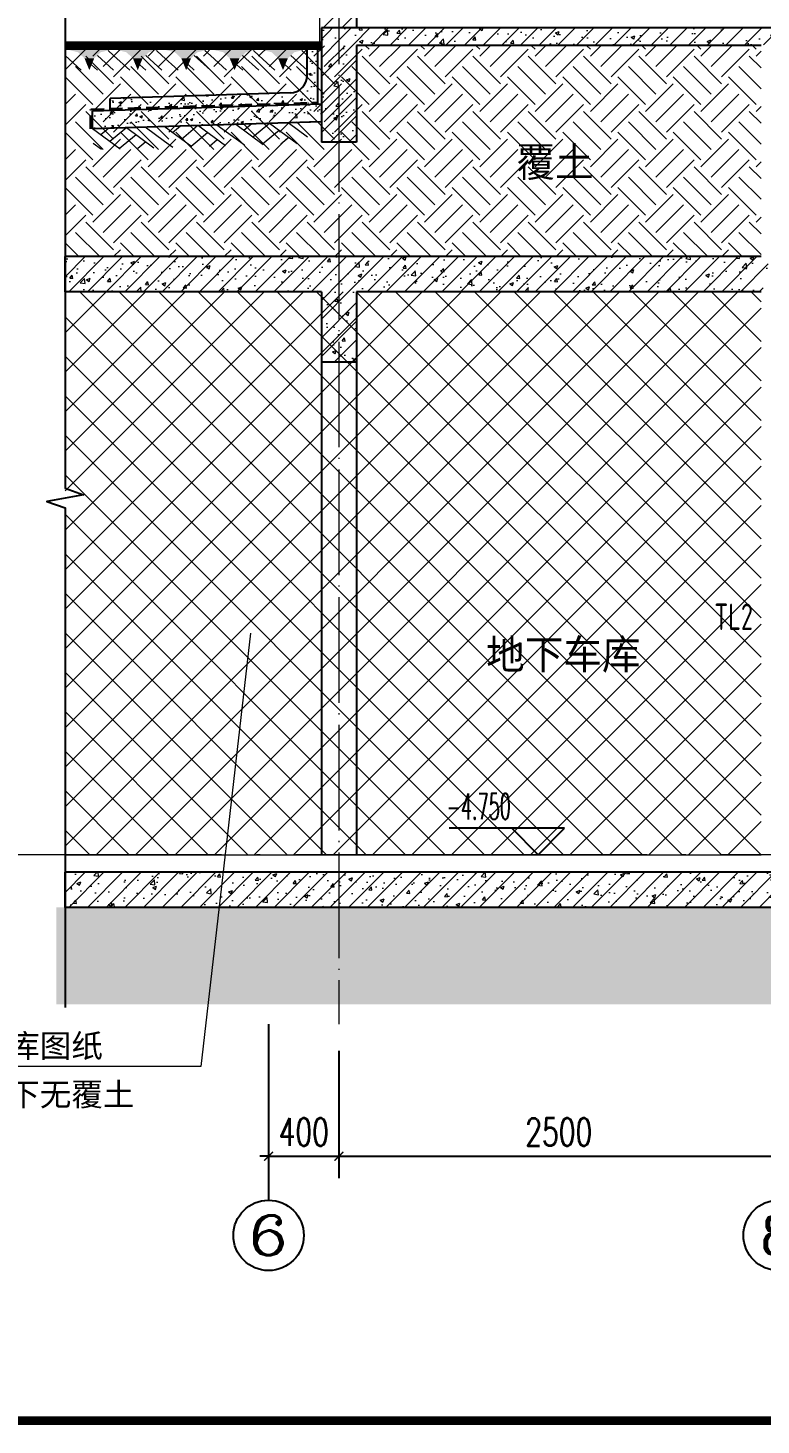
# Model space of a CAD drawing. Extents: x -812054 to 22247, y -644080 to 1003627.
# Drawn here: x -141389 to -137221, y -155995 to -148053 of the extents above; entities that cross this region are included whole.
import ezdxf
from ezdxf.enums import TextEntityAlignment as Align

# ---------------------------------------------------------------- set-up
doc = ezdxf.new("R2010")
doc.units = 0
doc.header["$LTSCALE"] = 1000
doc.linetypes.add('DASH', pattern=[0.35, 0.25, -0.1])
doc.linetypes.add('DOTE', pattern=[2.42, 2, -0.2, 0.02, -0.2])
doc.layers.get('0').update_dxf_attribs({"linetype": 'CONTINUOUS'})
doc.layers.get('DEFPOINTS').update_dxf_attribs({"linetype": 'CONTINUOUS'})
for name, color, linetype in [('-TK', 7, 'CONTINUOUS'), ('A-AXIS_TEXT', 7, 'CONTINUOUS'), ('AXIS', 3, 'CONTINUOUS'), ('COLUMN', 4, 'CONTINUOUS'), ('DIM_ELEV', 3, 'CONTINUOUS'), ('DIM_SYMB', 3, 'CONTINUOUS'), ('PUB_TEXT', 2, 'CONTINUOUS'), ('TEXT', 2, 'CONTINUOUS'), ('WALL', 5, 'CONTINUOUS'), ('看线', 251, 'CONTINUOUS')]:
    doc.layers.add(name, color=color, linetype=linetype)
for name, color, linetype, lineweight in [('AXIS_TEXT', 7, 'CONTINUOUS', 20), ('DOTE', 19, 'DOTE', 9), ('HS-A-轮廓线-地下室', 3, 'DASH', 18), ('PUB_HATCH', 8, 'CONTINUOUS', 9), ('内粉刷', 37, 'CONTINUOUS', 9), ('填充', 251, 'CONTINUOUS', 5), ('立面-中轮廓线', 30, 'CONTINUOUS', 35), ('粉刷', 251, 'CONTINUOUS', 9)]:
    doc.layers.add(name, color=color, linetype=linetype, lineweight=lineweight)
doc.styles.add('_TCH_AXIS', font='COMPLEX', dxfattribs={"bigfont": 'GBCBIG'})
doc.styles.add('_TCH_DIM', font='SIMPLEX.shx', dxfattribs={"width": 0.7, "bigfont": 'GBCBIG.shx'})
doc.styles.add('_TCH_DIM_T3', font='SIMPLEX', dxfattribs={"width": 0.705882, "bigfont": 'GBCBIG'})
doc.styles.add('COMPLEX', font='COMPLEX')
doc.styles.add('TSSD_REIN', font='tssdeng.shx', dxfattribs={"width": 0.7, "height": 300, "bigfont": 'tssdchn.shx'})
doc.styles.add('黑体', font='simhei.ttf')
doc.dimstyles.new('_TCH_ARCH&&50', dxfattribs={"dimtxt": 157.5, "dimasz": 50, "dimexe": 125, "dimexo": 150, "dimgap": 58.75, "dimtad": 1, "dimdec": 0, "dimzin": 0, "dimdsep": 46, "dimtxsty": '_TCH_DIM_T3', "dimblk": 'ARCHTICK', "dimcen": 0.09, "dimclrt": 7, "dimazin": 0, "dimtfac": 1, "dimtdec": 0, "dimtix": 1, "dimtmove": 2, "dimatfit": 3, "dimldrblk": 'ARCHTICK', "dimfxl": 1, "dimtolj": 1, "dimtzin": 0, "dimarcsym": 0})
pattern_1 = [(50, (28072.99, 249033.25), (143.452037, -12.550427), [15, -165]), (355, (28072.99, 249033.25), (-27.750267, 150.438427), [12, -132]), (100.4514, (28084.94, 249032.2), (115.701876, 137.88791), [12.74804, -140.22842]), (46.1842, (28072.99, 249073.25), (213.44821, -33.1038), [22.5, -247.5]), (96.6356, (28090.77, 249070.5), (186.93254, 194.82357), [19.12206, -210.3426]), (351.1842, (28072.99, 249073.25), (186.93239, 194.82372), [18, -198]), (21, (28092.99, 249063.25), (119.38141, -80.52378), [15, -165]), (326, (28092.99, 249063.25), (48.663066, 145.03001), [12, -132]), (71.4514, (28102.93, 249056.54), (168.044526, 64.5061), [12.74804, -140.22842]), (37.5, (28072.986, 249033.25), (2.431971, 66.578771), [0, -130.4, 0, -134, 0, -132.5]), (7.5, (28072.986, 249033.25), (52.613907, 78.882342), [0, -76.4, 0, -127.4, 0, -50.5]), (327.5, (28028.386, 249033.25), (106.764487, -4.510974), [0, -50, 0, -156, 0, -207]), (317.5, (28008.39, 249033.25), (116.637234, 20.020996), [0, -65, 0, -103.6, 0, -147])]
pattern_2 = [(45, (-547608.875, -111693.935), (-53.033009, 53.033009), []), (50, (-547608.87, -111693.93), (215.178055, -18.82564), [22.5, -247.5]), (355, (-547608.87, -111693.93), (-41.6254, 225.65764), [18, -198]), (100.4514, (-547590.94, -111695.5), (173.55281, 206.83186), [19.12206, -210.34263]), (46.1842, (-547608.87, -111633.93), (320.17231, -49.6557), [33.75, -371.25]), (96.6356, (-547582.2, -111638.07), (280.3988, 292.23536), [28.68309, -315.5139]), (351.1842, (-547608.87, -111633.93), (280.39858, 292.23558), [27, -297]), (21, (-547578.87, -111648.93), (179.072116, -120.78567), [22.5, -247.5]), (326, (-547578.87, -111648.93), (72.9946, 217.54501), [18, -198]), (71.4514, (-547563.95, -111659), (252.06679, 96.75915), [19.12206, -210.34263]), (37.5, (-547608.875, -111693.935), (3.647957, 99.868156), [0, -195.6, 0, -201, 0, -198.75]), (7.5, (-547608.87, -111693.93), (78.92086, 118.323514), [0, -114.6, 0, -191.1, 0, -75.75]), (327.5, (-547675.775, -111693.935), (160.146731, -6.766462), [0, -75, 0, -234, 0, -310.5]), (317.5, (-547705.77, -111693.93), (174.95585, 30.031495), [0, -97.5, 0, -155.4, 0, -220.5])]

# ---------------------------------------------------------------- blocks, each defined once
blk = doc.blocks.new('$LINEPAT$素土夯实')
at = {"color": 0}
for p, q in [((0, -210), (210, 0)), ((120, -300), (420, 0)), ((420, 0), (608, -188)), ((495, -300), (795, 0)), ((615, 0), (705, -90)), ((315, -105), (502, -293)), ((210, -210), (300, -300)), ((705, -300), (795, -210))]:
    blk.add_line(p, q, dxfattribs=at)
blk = doc.blocks.new('$LinePat$自然土壤')
at = {"color": 0}
for p, q in [((0, -90), (71, -19)), ((0, -300), (211, -89)), ((420, -300), (630, -90)), ((210, -300), (286, -224))]:
    blk.add_line(p, q, dxfattribs=at)
for points in [[(0, 0), (630, 0), (168, -45), (462, -45)], [(168, -45), (462, -45), (252, -132), (378, -132)], [(252, -132), (378, -132), (315, -300)]]:
    blk.add_solid(points, dxfattribs=at)
blk = doc.blocks.new('sanshui')
at = {"layer": '粉刷'}
h = blk.add_hatch(dxfattribs=at)
h.set_pattern_fill('混凝土', color=256, scale=20)
h.set_pattern_definition(pattern_1)
edge = h.paths.add_edge_path()
edge.add_line((346317.8, 427329.6), (346257.8, 427329.6))
edge.add_line((346257.8, 427329.6), (346257.8, 427160.3))
edge.add_arc((346157.8, 427160.3), 100, 271.71836, 360, ccw=False)
edge.add_line((346160.8, 427060.3), (345137.8, 427029.6))
edge.add_line((345137.8, 427029.6), (345137.8, 426969.6))
edge.add_line((345137.8, 426969.6), (346317.8, 427005))
edge.add_line((346317.8, 427005), (346317.8, 427329.6))
h = blk.add_hatch(dxfattribs=at)
h.set_pattern_fill('混凝土', color=256, scale=20)
h.set_pattern_definition(pattern_1)
h.paths.add_polyline_path([(346337.8, 426895.6), (346337.8, 426995.6), (345037.8, 426956.6), (345037.8, 426856.6)])
at = {"layer": 'COLUMN'}
for p, q in [((346257.8, 427329.6), (346317.8, 427329.6)), ((346257.8, 427160.3), (346257.8, 427329.6)), ((346317.8, 426995), (346317.8, 427329.6)), ((346160.8, 427060.3), (345137.8, 427029.6)), ((345137.8, 426959.6), (345137.8, 427029.6)), ((346338.1, 426995.6), (345037.8, 426956.6)), ((345037.8, 426856.6), (345037.8, 426956.6)), ((346338.1, 426895.6), (345037.8, 426856.6))]:
    blk.add_line(p, q, dxfattribs=at)
blk.add_arc((346157.8, 427160.3), 100, 271.71836, 0, dxfattribs=at)
at = {"layer": '立面-中轮廓线', "linetype": 'DASH', "ltscale": 0.3}
blk.add_lwpolyline([(345027.8, 426856.6), (345027.8, 426966.3), (346317.8, 427005)], dxfattribs=at)
at = {"layer": '粉刷'}
blk.add_line((344881.5, 427329.6), (346257.8, 427329.6), dxfattribs=at)
at = {"layer": '粉刷', "yscale": 0.4, "zscale": 0.4}
for name, p, xscale, rotation in [('$LinePat$自然土壤', (345156.8, 427309.6), -0.4369306507241237, 359.9999999999903), ('$LinePat$自然土壤', (345432, 427309.6), -0.4369306507241237, 359.9999999999903), ('$LinePat$自然土壤', (345707.3, 427309.6), -0.4369306507241237, 359.9999999999903), ('$LinePat$自然土壤', (345982.6, 427309.6), -0.4369306507241237, 359.9999999999903), ('$LinePat$自然土壤', (346257.8, 427309.6), -0.4369306507241237, 359.9999999999903), ('$LINEPAT$素土夯实', (345444.5, 426868.8), -0.5117605352322558, 1.718358001643932), ('$LINEPAT$素土夯实', (345851.2, 426881), -0.5117605352322558, 1.718358001643932), ('$LINEPAT$素土夯实', (346257.8, 426893.2), -0.5117605352322558, 1.718358001643932)]:
    blk.add_blockref(name, p, dxfattribs=dict(at, xscale=xscale, rotation=rotation))
blk = doc.blocks.new('_ArchTick')
at = {"color": 0, "linetype": 'ByBlock', "const_width": 0.15}
blk.add_lwpolyline([(-0.5, -0.5), (0.5, 0.5)], dxfattribs=at)
blk = doc.blocks.new('*D1083')
at = {"layer": 'AXIS', "color": 0, "lineweight": -2, "transparency": 16777216}
for p, q in [((-139621.1, -153866.8), (-139621.1, -154591.8)), ((-137121.1, -153866.8), (-137121.1, -154591.8)), ((-139621.1, -154466.8), (-137121.1, -154466.8))]:
    blk.add_line(p, q, dxfattribs=at)
at = {"layer": 'DEFPOINTS', "color": 0, "transparency": 16777216}
for p in [(-139621.1, -153716.8), (-137121.1, -153716.8), (-137121.1, -154466.8)]:
    blk.add_point(p, dxfattribs=at)
at = {"layer": 'AXIS', "color": 0, "lineweight": -2, "transparency": 16777216, "xscale": 50, "yscale": 50, "zscale": 50, "rotation": 180}
blk.add_blockref('_ArchTick', (-139621.1, -154466.8), dxfattribs=at)
at = {"layer": 'AXIS', "color": 0, "lineweight": -2, "transparency": 16777216, "xscale": 50, "yscale": 50, "zscale": 50}
blk.add_blockref('_ArchTick', (-137121.1, -154466.8), dxfattribs=at)
at = {"layer": 'AXIS', "color": 7, "transparency": 16777216, "insert": (-138371.1, -154329.3), "char_height": 157.5, "attachment_point": 5, "style": '_TCH_DIM_T3'}
blk.add_mtext('\\A1;2500', dxfattribs=at)
blk = doc.blocks.new('*D1084')
at = {"layer": 'AXIS', "color": 0, "lineweight": -2, "transparency": 16777216}
for p, q in [((-140021.1, -153866.8), (-140021.1, -154591.8)), ((-139621.1, -153866.8), (-139621.1, -154591.8)), ((-140021.1, -154466.8), (-140071.1, -154466.8)), ((-140021.1, -154466.8), (-139621.1, -154466.8)), ((-139621.1, -154466.8), (-139571.1, -154466.8))]:
    blk.add_line(p, q, dxfattribs=at)
at = {"layer": 'DEFPOINTS', "color": 0, "transparency": 16777216}
for p in [(-140021.1, -153716.8), (-139621.1, -153716.8), (-139621.1, -154466.8)]:
    blk.add_point(p, dxfattribs=at)
at = {"layer": 'AXIS', "color": 0, "lineweight": -2, "transparency": 16777216, "xscale": 50, "yscale": 50, "zscale": 50}
blk.add_blockref('_ArchTick', (-140021.1, -154466.8), dxfattribs=at)
at = {"layer": 'AXIS', "color": 0, "lineweight": -2, "transparency": 16777216, "xscale": 50, "yscale": 50, "zscale": 50, "rotation": 180}
blk.add_blockref('_ArchTick', (-139621.1, -154466.8), dxfattribs=at)
at = {"layer": 'AXIS', "color": 7, "transparency": 16777216, "insert": (-139821.1, -154329.3), "char_height": 157.5, "attachment_point": 5, "style": '_TCH_DIM_T3'}
blk.add_mtext('\\A1;400', dxfattribs=at)
blk = doc.blocks.new('_AXISO')
blk.add_circle((0, 0), 0.5)
at = {"layer": 'A-AXIS_TEXT', "style": 'COMPLEX', "width": 1.041667}
blk.add_attdef('A', text='', height=0.56, dxfattribs=at).set_placement((-0.25, -0.28), (0.25, -0.28), align=Align.FIT)
blk = doc.blocks.new('A1')
at = {"const_width": 100}
blk.add_lwpolyline([(2500, 58400), (2500, 1000), (83100, 1000), (83100, 58400)], close=True, dxfattribs=at)

msp = doc.modelspace()

# ---------------------------------------------------------------- hatches: boundary and pattern name
at = {"layer": 'PUB_HATCH'}
h = msp.add_hatch(dxfattribs=at)
h.set_pattern_fill('普通砖', color=256, scale=30, style=0)
h.set_pattern_definition([(45, (-547608.875, -111640.08), (-53.03303, 53.03303), [])])
h.paths.add_polyline_path([(-139521.11, -145002.73), (-139721.11, -145002.73), (-139721.12, -148052.52), (-139521.12, -148052.52)])
h = msp.add_hatch(dxfattribs=at)
h.set_pattern_fill('钢筋混凝土', color=256, scale=30, style=0)
h.set_pattern_definition(pattern_2)
h.paths.add_polyline_path([(-139521.12, -148152.52), (-139721.12, -148052.52), (-139721.12, -148702.73), (-139521.12, -148702.73)])
h = msp.add_hatch(dxfattribs=at)
h.set_pattern_fill('钢筋混凝土', color=256, scale=30, style=0)
h.set_pattern_definition(pattern_2)
h.paths.add_polyline_path([(-137120.68, -148119.19), (-137119.83, -148052.52), (-139721.12, -148052.52), (-139521.12, -148152.52), (-137221.11, -148152.52)])
h = msp.add_hatch(dxfattribs=at)
h.set_pattern_fill('钢筋混凝土', color=256, scale=30, style=0)
h.set_pattern_definition(pattern_2)
h.paths.add_polyline_path([(-139621.12, -149486.06), (-139621.12, -149352.73), (-141177.72, -149352.73), (-141177.72, -149552.73), (-139721.12, -149552.73)])
h = msp.add_hatch(dxfattribs=at)
h.set_pattern_fill('钢筋混凝土', color=256, scale=30, style=0)
h.set_pattern_definition(pattern_2)
h.paths.add_polyline_path([(-137154.36, -149419.39), (-137221.03, -149352.73), (-139621.12, -149352.73), (-139621.12, -149486.06), (-139521.12, -149552.73), (-137221.02, -149552.73)])
h = msp.add_hatch(dxfattribs=at)
h.set_pattern_fill('钢筋混凝土', color=256, scale=30, style=0)
h.set_pattern_definition(pattern_2)
h.paths.add_polyline_path([(-139621.12, -149486.06), (-139721.12, -149552.73), (-139721.12, -149952.65), (-139521.12, -149952.65), (-139521.12, -149552.73)])
h = msp.add_hatch(dxfattribs=at)
h.set_pattern_fill('钢筋混凝土', color=256, scale=30, style=0)
h.set_pattern_definition(pattern_2)
h.paths.add_polyline_path([(-137121.12, -153052.73), (-137121.12, -152852.73), (-141177.72, -152852.73), (-141177.72, -153052.73)])
at = {"layer": '填充'}
h = msp.add_hatch(dxfattribs=at)
h.set_pattern_fill('EARTH', color=250, scale=70, angle=45, style=0)
h.set_pattern_definition([(45, (-937047.43, -534616.99), (0, 314.308964), [222.25, -222.25]), (45, (-937106.37, -534558.05), (0, 314.308964), [222.25, -222.25]), (45, (-937165.3, -534499.12), (0, 314.308964), [222.25, -222.25]), (135, (-937165.3, -534459.83), (-314.308964, 0), [222.25, -222.25]), (135, (-937106.37, -534400.9), (-314.308964, 0), [222.25, -222.25]), (135, (-937047.43, -534341.97), (-314.308964, 0), [222.25, -222.25])])
edge = h.paths.add_edge_path()
edge.add_line((-141177.33, -148152.74), (-141178.1, -149352.73))
edge.add_line((-141177.72, -149352.73), (-137221.07, -149350.23))
edge.add_line((-137221.07, -149350.23), (-137221.07, -148155.03))
edge.add_line((-137221.07, -148155.03), (-141177.72, -148152.74))
h = msp.add_hatch(dxfattribs=at)
h.set_pattern_fill('ANSI37', color=196, scale=100, style=0)
h.set_pattern_definition([(45, (-129121.12, -142892.69), (-112.2532, 112.2532), []), (135, (-129121.12, -142892.69), (-112.2532, -112.2532), [])])
h.paths.add_polyline_path([(-141177.72, -149552.73), (-141177.72, -152752.73), (-137221.12, -152752.94), (-137221.12, -149552.73), (-139521.12, -149552.73)])
h = msp.add_hatch(dxfattribs=at)
h.set_pattern_fill('EARTH', color=250, scale=50, angle=45, style=0)
h.set_pattern_definition([(45, (-292816.2, -15968.66), (0, 224.5064), [158.75, -158.75]), (45, (-292858.3, -15926.56), (0, 224.5064), [158.75, -158.75]), (45, (-292900.39, -15884.47), (0, 224.5064), [158.75, -158.75]), (135, (-292900.39, -15856.4), (-224.5064, 0), [158.75, -158.75]), (135, (-292858.3, -15814.31), (-224.5064, 0), [158.75, -158.75]), (135, (-292816.2, -15772.21), (-224.5064, 0), [158.75, -158.75])])
h.paths.add_polyline_path([(-126048.93, -153602.62), (-126048.93, -153052.37), (-141227.78, -153052.37), (-141227.78, -153602.62)])

# ---------------------------------------------------------------- linework, layer by layer
at = {"layer": 'AXIS'}
msp.add_line((-140021.05, -153716.82), (-140021.05, -154716.82), dxfattribs=at)
at = {"layer": 'DIM_ELEV'}
for p, q in [((-138338.44, -152602.73), (-138994.44, -152602.73)), ((-138488.44, -152752.73), (-138638.44, -152602.73)), ((-138488.44, -152752.73), (-138338.44, -152602.73))]:
    msp.add_line(p, q, dxfattribs=at)
at = {"layer": 'DIM_SYMB'}
msp.add_lwpolyline([(-141177.72, -147828.38), (-141177.72, -150668.67), (-141072.72, -150706.89), (-141282.72, -150743.92), (-141177.72, -150781.17), (-141177.72, -153621.47)], dxfattribs=at)
at = {"layer": 'DOTE', "linetype": 'DOTE', "ltscale": 0.3}
msp.add_line((-139621.12, -143302.69), (-139621.12, -153716.82), dxfattribs=at)
at = {"layer": 'DOTE', "linetype": 'DOTE'}
msp.add_line((-125768.93, -152752.73), (-141495.72, -152752.73), dxfattribs=at)
at = {"layer": 'HS-A-轮廓线-地下室', "color": 4, "linetype": 'ByBlock'}
for p, q in [((-140123.11, -151492.37), (-140405.72, -153955.82)), ((-140123.11, -151492.37), (-140405.72, -153955.82)), ((-140123.11, -151492.37), (-140405.72, -153955.82)), ((-140123.11, -151492.37), (-140405.72, -153955.82)), ((-140405.72, -153955.82), (-142576.52, -153955.82))]:
    msp.add_line(p, q, dxfattribs=at)
at = {"layer": 'PUB_HATCH', "color": 215, "true_color": 0xa953a0}
msp.add_lwpolyline([(-139730.75, -144252.68), (-139731.12, -144712.68), (-139731.12, -144712.69), (-139731.12, -148152.69)], dxfattribs=at)
at = {"layer": 'WALL'}
for p, q in [((-139521.11, -145002.73), (-139521.12, -148052.52)), ((-139721.12, -148052.52), (-139721.12, -148702.73)), ((-137119.83, -148052.52), (-139721.12, -148052.52)), ((-139521.12, -148152.52), (-139521.12, -148702.73)), ((-137221.11, -148152.52), (-139521.12, -148152.52)), ((-139521.12, -148702.73), (-139721.12, -148702.73)), ((-139621.12, -149352.73), (-141177.72, -149352.73)), ((-141177.72, -149552.73), (-141177.72, -149352.73)), ((-137221.03, -149352.73), (-139621.12, -149352.73)), ((-139721.12, -149552.73), (-141177.72, -149552.73)), ((-139721.12, -149552.73), (-139721.12, -149952.65)), ((-137221.02, -149552.73), (-139521.12, -149552.73)), ((-139521.12, -149552.73), (-139521.12, -149952.65)), ((-139521.12, -149952.65), (-139721.12, -149952.65)), ((-137121.12, -152852.73), (-141177.72, -152852.73)), ((-141177.72, -153052.73), (-141177.72, -152852.73)), ((-137121.12, -153052.73), (-141177.72, -153052.73))]:
    msp.add_line(p, q, dxfattribs=at)
at = {"layer": 'WALL', "color": 1, "const_width": 50}
msp.add_lwpolyline([(-139721.12, -148152.73), (-141177.72, -148152.73)], dxfattribs=at)
at = {"layer": '内粉刷'}
msp.add_line((-141177.72, -152752.73), (-137221.18, -152752.73), dxfattribs=at)
at = {"layer": '看线'}
for p, q in [((-139721.12, -149952.65), (-139721.12, -152752.73)), ((-139521.12, -149952.65), (-139521.12, -152752.73))]:
    msp.add_line(p, q, dxfattribs=at)

# ---------------------------------------------------------------- block references
at = {"layer": '-TK', "xscale": 0.5, "yscale": 0.5, "zscale": 0.5}
msp.add_blockref('A1', (-159676.1, -156470.18), dxfattribs=at)
msp.add_blockref('sanshui', (-486059.24, -575482.32))
at = {"layer": 'AXIS'}
ref = msp.add_blockref('_AXISO', (-140021.05, -154916.82), dxfattribs=dict(at, xscale=400, yscale=400, zscale=400))
ref.add_attrib('A', '6', dxfattribs={"layer": 'AXIS_TEXT', "height": 226.27, "style": '_TCH_AXIS', "width": 1.5}).set_placement((-140134.19, -155029.96), (-139907.92, -155029.96), align=Align.FIT)
ref = msp.add_blockref('_AXISO', (-137121.12, -154916.82), dxfattribs=dict(at, xscale=400, yscale=400, zscale=400))
ref.add_attrib('A', '8', dxfattribs={"layer": 'AXIS_TEXT', "height": 226.27, "style": '_TCH_AXIS', "width": 1.5}).set_placement((-137234.26, -155029.96), (-137007.98, -155029.96), align=Align.FIT)

# ---------------------------------------------------------------- texts
at = {"layer": 'PUB_TEXT'}
for s, p in [('覆土', (-138612.64, -148898.42)), ('地下车库', (-138784.16, -151698.42))]:
    msp.add_text(s, height=168.794, dxfattribs=at).set_placement(p)
at = {"layer": 'PUB_TEXT', "style": '_TCH_DIM', "width": 0.494118}
msp.add_text('-4.750', height=148.75, dxfattribs=at).set_placement((-139009.44, -152552.68))
at = {"layer": 'PUB_TEXT', "linetype": 'ByBlock', "style": '黑体'}
for s, p in [('阴影部分详地库图纸', (-142576.52, -153905.03)), ('非人防区主楼下无覆土', (-142576.52, -154180.87))]:
    msp.add_text(s, height=131.435, dxfattribs=at).set_placement(p)
at = {"layer": 'TEXT', "color": 230, "style": 'TSSD_REIN', "width": 0.7}
msp.add_text('TL2', height=150, dxfattribs=at).set_placement((-137486.74, -151475.07))

# ---------------------------------------------------------------- dimensions: what is measured, and where the dimension line sits
at = {"layer": 'AXIS'}
for p1, p2, picture, middle in [((-140021.05, -153716.82), (-139621.12, -153716.82), '*D1084', (-139821.09, -154329.32)), ((-139621.12, -153716.82), (-137121.12, -153716.82), '*D1083', (-138371.12, -154329.32))]:
    dim = msp.add_aligned_dim(p1=p1, p2=p2, distance=-750, dimstyle='_TCH_ARCH&&50', dxfattribs=at)
    dim.commit()
    dim.dimension.update_dxf_attribs({"geometry": picture, "text_midpoint": middle})

doc.saveas('drawing.dxf')
